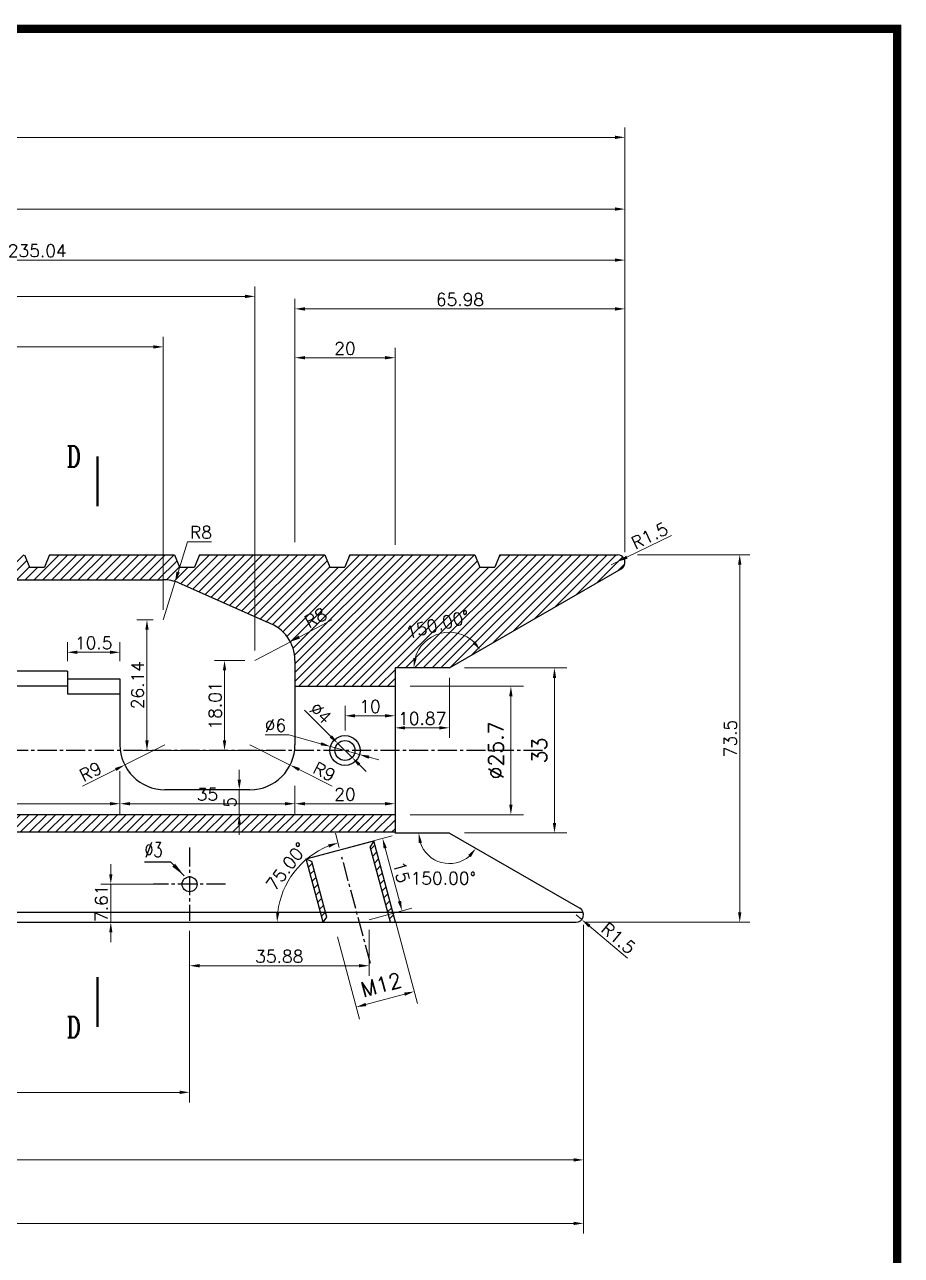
# Model space of a CAD drawing. Header units: millimetres. Extents: x 6728 to 8819, y -1283 to 914.
# Drawn here: x 8644.1 to 8819.4, y 255.5 to 501.6 of the extents above; entities that cross this region are included whole.
import ezdxf

# ---------------------------------------------------------------- set-up
doc = ezdxf.new("R2010")
doc.units = ezdxf.units.MM
doc.header["$LTSCALE"] = 1000
doc.linetypes.add('CENTER2', pattern=[28.575, 19.05, -3.175, 3.175, -3.175])
doc.linetypes.add('DASHDOTX3', pattern=[508, 254, -127, 0, -127])
for name, color, linetype in [('PUB_DIM', 3, 'Continuous'), ('PUB_TEXT', 7, 'Continuous'), ('PUB_TITLE', 7, 'Continuous'), ('中线', 1, 'DASHDOTX3')]:
    doc.layers.add(name, color=color, linetype=linetype)
doc.styles.add('_TCH_DIM', font='SIMPLEX', dxfattribs={"bigfont": 'GBCBIG'})
doc.styles.add('_TCH_LABEL', font='COMPLEX', dxfattribs={"bigfont": 'GBCBIG'})
doc.styles.get("Standard").update_dxf_attribs({"font": 'txt.shx', "bigfont": 'gbcbig.shx'})
doc.dimstyles.new('DIMN1', dxfattribs={"dimscale": 0.01, "dimtxt": 300, "dimasz": 200, "dimexe": 250, "dimexo": 300, "dimgap": 150, "dimtad": 1, "dimtoh": 1, "dimdsep": 46, "dimtxsty": 'Standard', "dimcen": 2.5, "dimclrd": 256, "dimclre": 256, "dimazin": 0, "dimtfac": 1, "dimtix": 1, "dimtmove": 1, "dimatfit": 0, "dimfxl": 0, "dimtolj": 1, "dimlwd": 9, "dimlwe": 9, "dimarcsym": 0})
doc.dimstyles.new('ISO-25', dxfattribs={"dimtxt": 2.5, "dimasz": 2, "dimexe": 2, "dimexo": 2, "dimtad": 1, "dimtoh": 1, "dimdsep": 46, "dimtxsty": 'Standard', "dimcen": 2.5, "dimclrd": 256, "dimclre": 256, "dimazin": 0, "dimtfac": 1, "dimtix": 1, "dimtmove": 1, "dimatfit": 0, "dimfxl": 0, "dimtolj": 1, "dimlwd": 9, "dimlwe": 9, "dimarcsym": 0})

# ---------------------------------------------------------------- blocks, each defined once
blk = doc.blocks.new('*D675')
at = {"lineweight": 9}
for p, q in [((8718.27, 322.27), (8722.68, 305.8)), ((8706.68, 319.17), (8711.09, 302.69)), ((8712.37, 305.63), (8720.1, 307.7))]:
    blk.add_line(p, q, dxfattribs=at)
for points in [[(8720.02, 308.02), (8720.19, 307.38), (8722.03, 308.22)], [(8712.29, 305.95), (8712.46, 305.31), (8710.44, 305.11)]]:
    blk.add_solid(points)
at = {"layer": 'Defpoints', "color": 0}
for p in [(8717.49, 325.17), (8705.9, 322.07), (8722.03, 308.22)]:
    blk.add_point(p, dxfattribs=at)
at = {"color": 0, "insert": (8715.46, 309.56), "char_height": 3, "attachment_point": 5, "rotation": 15}
blk.add_mtext('\\A1;M12', dxfattribs=at)
blk = doc.blocks.new('*D679')
at = {"lineweight": 9}
for p, q in [((8732.06, 372.93), (8752.58, 372.93)), ((8750.08, 341.93), (8750.08, 370.93)), ((8732.06, 339.93), (8752.58, 339.93))]:
    blk.add_line(p, q, dxfattribs=at)
for points in [[(8749.75, 370.93), (8750.42, 370.93), (8750.08, 372.93)], [(8749.75, 341.93), (8750.42, 341.93), (8750.08, 339.93)]]:
    blk.add_solid(points)
at = {"layer": 'Defpoints', "color": 0}
for p in [(8729.06, 372.93), (8750.08, 372.93), (8729.06, 339.93)]:
    blk.add_point(p, dxfattribs=at)
at = {"color": 0, "insert": (8747.08, 356.43), "char_height": 3, "attachment_point": 5, "rotation": 90}
blk.add_mtext('\\A1;33', dxfattribs=at)
blk = doc.blocks.new('*D683')
at = {"lineweight": 9}
for p, q in [((8721.2, 369.28), (8743.87, 369.28)), ((8741.37, 345.58), (8741.37, 367.28)), ((8721.2, 343.58), (8743.87, 343.58))]:
    blk.add_line(p, q, dxfattribs=at)
for points in [[(8741.03, 367.28), (8741.7, 367.28), (8741.37, 369.28)], [(8741.03, 345.58), (8741.7, 345.58), (8741.37, 343.58)]]:
    blk.add_solid(points)
at = {"layer": 'Defpoints', "color": 0}
for p in [(8718.2, 369.28), (8741.37, 369.28), (8718.2, 343.58)]:
    blk.add_point(p, dxfattribs=at)
at = {"color": 0, "insert": (8738.37, 356.43), "char_height": 3, "attachment_point": 5, "rotation": 90}
blk.add_mtext('\\A1;%%c25.7', dxfattribs=at)
blk = doc.blocks.new('*D422')
at = {"lineweight": 9}
for p, q in [((8709.12, 337.07), (8717.65, 339.36)), ((8719.08, 326.28), (8716.24, 336.91)), ((8713.01, 322.58), (8721.53, 324.87))]:
    blk.add_line(p, q, dxfattribs=at)
for points in [[(8716.56, 336.99), (8715.91, 336.82), (8715.72, 338.84)], [(8719.41, 326.37), (8718.76, 326.2), (8719.6, 324.35)]]:
    blk.add_solid(points)
at = {"layer": 'Defpoints', "color": 0}
for p in [(8715.72, 338.84), (8707.19, 336.56), (8711.08, 322.07)]:
    blk.add_point(p, dxfattribs=at)
at = {"color": 0, "insert": (8719.47, 332.08), "char_height": 2.5, "attachment_point": 5, "rotation": 285}
blk.add_mtext('\\A1;15', dxfattribs=at)
blk = doc.blocks.new('*D410')
at = {"lineweight": 9}
blk.add_line((8707.06, 337.03), (8706.3, 339.9), dxfattribs=at)
blk.add_arc((8711.08, 322.07), 16.46, 111.967, 173.033, dxfattribs=at)
for points in [[(8704.81, 337.65), (8705.02, 337.01), (8706.82, 337.96)], [(8695.07, 324.04), (8694.41, 324.08), (8694.62, 322.07)]]:
    blk.add_solid(points)
at = {"layer": 'Defpoints', "color": 0}
for p in [(8707.58, 335.1), (8700.5, 334.67), (8517.16, 322.07), (8754.4, 322.07), (8713.29, 313.8)]:
    blk.add_point(p, dxfattribs=at)
at = {"color": 0, "insert": (8696.53, 333.23), "char_height": 2.5, "attachment_point": 5, "rotation": 52.5}
blk.add_mtext('\\A1;75.00°', dxfattribs=at)
blk = doc.blocks.new('*D274')
at = {"lineweight": 9}
for p, q in [((8713.01, 320.58), (8713.01, 311.38)), ((8677.12, 318.33), (8677.12, 311.38)), ((8679.12, 313.38), (8711.01, 313.38))]:
    blk.add_line(p, q, dxfattribs=at)
for points in [[(8679.12, 313.72), (8679.12, 313.05), (8677.12, 313.38)], [(8711.01, 313.72), (8711.01, 313.05), (8713.01, 313.38)]]:
    blk.add_solid(points)
at = {"layer": 'Defpoints', "color": 0}
for p in [(8713.01, 322.58), (8677.12, 320.33), (8713.01, 313.38)]:
    blk.add_point(p, dxfattribs=at)
at = {"color": 0, "insert": (8695.06, 315.26), "char_height": 2.5, "attachment_point": 5}
blk.add_mtext('\\A1;35.88', dxfattribs=at)
blk = doc.blocks.new('*D396')
at = {"lineweight": 9}
for p, q in [((8692.21, 359.55), (8697, 359.55)), ((8697, 359.55), (8703.38, 357.77)), ((8711.09, 355.62), (8705.31, 357.23)), ((8713.01, 355.08), (8714.94, 354.54))]:
    blk.add_line(p, q, dxfattribs=at)
for points in [[(8703.47, 358.09), (8703.29, 357.45), (8705.31, 357.23)], [(8713.1, 355.4), (8712.92, 354.76), (8711.09, 355.62)]]:
    blk.add_solid(points)
at = {"layer": 'Defpoints', "color": 0}
for p in [(8705.31, 357.23), (8711.09, 355.62)]:
    blk.add_point(p, dxfattribs=at)
at = {"color": 0, "insert": (8694.29, 361.43), "char_height": 2.5, "attachment_point": 5}
blk.add_mtext('\\A1;∅6', dxfattribs=at)
blk = doc.blocks.new('*D395')
at = {"lineweight": 9}
for p, q in [((8700.09, 364.46), (8705.36, 359.24)), ((8709.62, 355.02), (8706.78, 357.83)), ((8711.04, 353.61), (8712.46, 352.2))]:
    blk.add_line(p, q, dxfattribs=at)
for points in [[(8705.59, 359.48), (8705.12, 359), (8706.78, 357.83)], [(8711.27, 353.85), (8710.8, 353.37), (8709.62, 355.02)]]:
    blk.add_solid(points)
at = {"layer": 'Defpoints', "color": 0}
for p in [(8706.78, 357.83), (8709.62, 355.02)]:
    blk.add_point(p, dxfattribs=at)
at = {"color": 0, "insert": (8703.33, 363.89), "char_height": 2.5, "attachment_point": 5, "rotation": 315.2751}
blk.add_mtext('\\A1;∅4', dxfattribs=at)
blk = doc.blocks.new('*D394')
at = {"lineweight": 9}
for p, q in [((8708.2, 360.43), (8708.2, 365.37)), ((8718.2, 358.43), (8718.2, 365.37)), ((8710.2, 363.37), (8716.2, 363.37))]:
    blk.add_line(p, q, dxfattribs=at)
for points in [[(8710.2, 363.7), (8710.2, 363.04), (8708.2, 363.37)], [(8716.2, 363.7), (8716.2, 363.04), (8718.2, 363.37)]]:
    blk.add_solid(points)
at = {"layer": 'Defpoints', "color": 0}
for p in [(8718.2, 363.37), (8708.2, 358.43), (8718.2, 356.43)]:
    blk.add_point(p, dxfattribs=at)
at = {"color": 0, "insert": (8713.2, 365.24), "char_height": 2.5, "attachment_point": 5}
blk.add_mtext('\\A1;10', dxfattribs=at)
blk = doc.blocks.new('*D371')
at = {"lineweight": 9}
for p, q in [((8652.7, 374.28), (8652.7, 378.07)), ((8663.2, 374.28), (8663.2, 378.07)), ((8654.7, 376.07), (8661.2, 376.07))]:
    blk.add_line(p, q, dxfattribs=at)
for points in [[(8654.7, 376.4), (8654.7, 375.73), (8652.7, 376.07)], [(8661.2, 376.4), (8661.2, 375.73), (8663.2, 376.07)]]:
    blk.add_solid(points)
at = {"layer": 'Defpoints', "color": 0}
for p in [(8663.2, 376.07), (8652.7, 372.28), (8663.2, 372.28)]:
    blk.add_point(p, dxfattribs=at)
at = {"color": 0, "insert": (8657.95, 377.94), "char_height": 2.5, "attachment_point": 5}
blk.add_mtext('\\A1;10.5', dxfattribs=at)
blk = doc.blocks.new('*D189')
at = {"lineweight": 9}
for p, q in [((8698.2, 345.93), (8698.2, 343.78)), ((8700.2, 345.78), (8716.2, 345.78)), ((8718.2, 345.93), (8718.2, 343.78))]:
    blk.add_line(p, q, dxfattribs=at)
for points in [[(8700.2, 346.12), (8700.2, 345.45), (8698.2, 345.78)], [(8716.2, 346.12), (8716.2, 345.45), (8718.2, 345.78)]]:
    blk.add_solid(points)
at = {"layer": 'Defpoints', "color": 0}
for p in [(8698.2, 347.93), (8718.2, 347.93), (8718.2, 345.78)]:
    blk.add_point(p, dxfattribs=at)
at = {"color": 0, "insert": (8708.2, 347.66), "char_height": 2.5, "attachment_point": 5}
blk.add_mtext('\\A1;20', dxfattribs=at)
blk = doc.blocks.new('*D188')
at = {"lineweight": 9}
for p, q in [((8718.2, 370.93), (8718.2, 358.96)), ((8729.06, 370.93), (8729.06, 358.96)), ((8727.06, 360.96), (8720.2, 360.96))]:
    blk.add_line(p, q, dxfattribs=at)
for points in [[(8720.2, 361.29), (8720.2, 360.62), (8718.2, 360.96)], [(8727.06, 361.29), (8727.06, 360.62), (8729.06, 360.96)]]:
    blk.add_solid(points)
at = {"layer": 'Defpoints', "color": 0}
for p in [(8718.2, 372.93), (8729.06, 372.93), (8718.2, 360.96)]:
    blk.add_point(p, dxfattribs=at)
at = {"color": 0, "insert": (8723.63, 362.83), "char_height": 2.5, "attachment_point": 5}
blk.add_mtext('\\A1;10.87', dxfattribs=at)
blk = doc.blocks.new('*D330')
at = {"lineweight": 9}
blk.add_arc((8729.06, 339.93), 6.12, 198.7954, 311.2046, dxfattribs=at)
for points in [[(8722.94, 337.9), (8723.59, 338.01), (8722.94, 339.93)], [(8732.84, 335.53), (8733.36, 335.11), (8734.37, 336.86)]]:
    blk.add_solid(points)
at = {"layer": 'Defpoints', "color": 0}
for p in [(8718.2, 339.93), (8729.06, 339.93), (8729.06, 339.93), (8725.13, 335.23), (8755.15, 324.87)]:
    blk.add_point(p, dxfattribs=at)
at = {"color": 0, "insert": (8727.85, 330.87), "char_height": 2.5, "attachment_point": 5}
blk.add_mtext('\\A1;150.00°', dxfattribs=at)
blk = doc.blocks.new('*D182')
at = {"lineweight": 9}
for p, q in [((8529.14, 397.57), (8529.14, 439.14)), ((8671.87, 384.57), (8671.87, 439.14)), ((8669.87, 437.14), (8531.14, 437.14))]:
    blk.add_line(p, q, dxfattribs=at)
for points in [[(8531.14, 437.47), (8531.14, 436.81), (8529.14, 437.14)], [(8669.87, 437.47), (8669.87, 436.81), (8671.87, 437.14)]]:
    blk.add_solid(points)
at = {"layer": 'Defpoints', "color": 0}
for p in [(8529.14, 437.14), (8529.14, 395.57), (8671.87, 382.57)]:
    blk.add_point(p, dxfattribs=at)
at = {"color": 0, "insert": (8600.5, 439.01), "char_height": 2.5, "attachment_point": 5}
blk.add_mtext('\\A1;142.73', dxfattribs=at)
blk = doc.blocks.new('*D181')
at = {"lineweight": 9}
for p, q in [((8529.14, 397.57), (8529.14, 449.24)), ((8690.2, 376.44), (8690.2, 449.24)), ((8688.2, 447.24), (8531.14, 447.24))]:
    blk.add_line(p, q, dxfattribs=at)
for points in [[(8531.14, 447.57), (8531.14, 446.9), (8529.14, 447.24)], [(8688.2, 447.57), (8688.2, 446.9), (8690.2, 447.24)]]:
    blk.add_solid(points)
at = {"layer": 'Defpoints', "color": 0}
for p in [(8529.14, 447.24), (8529.14, 395.57), (8690.2, 374.44)]:
    blk.add_point(p, dxfattribs=at)
at = {"color": 0, "insert": (8609.67, 449.11), "char_height": 2.5, "attachment_point": 5}
blk.add_mtext('\\A1;161.06', dxfattribs=at)
blk = doc.blocks.new('*D323')
at = {"lineweight": 9}
for p, q in [((8687.06, 350.58), (8687.06, 352.58)), ((8687.06, 348.58), (8687.06, 343.58)), ((8688.92, 348.58), (8689.06, 348.58)), ((8688.92, 343.58), (8689.06, 343.58)), ((8687.06, 341.58), (8687.06, 339.58))]:
    blk.add_line(p, q, dxfattribs=at)
for points in [[(8686.73, 350.58), (8687.4, 350.58), (8687.06, 348.58)], [(8686.73, 341.58), (8687.4, 341.58), (8687.06, 343.58)]]:
    blk.add_solid(points)
at = {"layer": 'Defpoints', "color": 0}
for p in [(8686.92, 348.58), (8686.92, 343.58), (8687.06, 343.58)]:
    blk.add_point(p, dxfattribs=at)
at = {"color": 0, "insert": (8685.19, 346.08), "char_height": 2.5, "attachment_point": 5, "rotation": 90}
blk.add_mtext('\\A1;5', dxfattribs=at)
blk = doc.blocks.new('*D322')
at = {"lineweight": 9}
for p, q in [((8672.2, 357.58), (8664.16, 353.53)), ((8655.74, 349.3), (8662.37, 352.64))]:
    blk.add_line(p, q, dxfattribs=at)
blk.add_solid([(8662.22, 352.93), (8662.52, 352.34), (8664.16, 353.53)])
at = {"layer": 'Defpoints', "color": 0}
for p in [(8672.2, 357.58), (8664.16, 353.53)]:
    blk.add_point(p, dxfattribs=at)
at = {"color": 0, "insert": (8657.32, 352.2), "char_height": 2.5, "attachment_point": 5, "rotation": 26.6944}
blk.add_mtext('\\A1;R9', dxfattribs=at)
blk = doc.blocks.new('*D178')
at = {"lineweight": 9}
for p, q in [((8661.37, 331.68), (8661.37, 333.68)), ((8672.62, 329.68), (8659.37, 329.68)), ((8661.37, 329.68), (8661.37, 322.07)), ((8675.12, 322.07), (8659.37, 322.07)), ((8661.37, 320.07), (8661.37, 318.07))]:
    blk.add_line(p, q, dxfattribs=at)
for points in [[(8661.04, 331.68), (8661.7, 331.68), (8661.37, 329.68)], [(8661.04, 320.07), (8661.7, 320.07), (8661.37, 322.07)]]:
    blk.add_solid(points)
at = {"layer": 'Defpoints', "color": 0}
for p in [(8674.62, 329.68), (8661.37, 322.07), (8677.12, 322.07)]:
    blk.add_point(p, dxfattribs=at)
at = {"color": 0, "insert": (8659.49, 325.87), "char_height": 2.5, "attachment_point": 5, "rotation": 90}
blk.add_mtext('\\A1;7.61', dxfattribs=at)
blk = doc.blocks.new('*D320')
at = {"lineweight": 9}
for p, q in [((8677.12, 320.33), (8677.12, 286.06)), ((8517.16, 316.69), (8517.16, 286.06)), ((8519.16, 288.06), (8675.12, 288.06))]:
    blk.add_line(p, q, dxfattribs=at)
for points in [[(8519.16, 288.4), (8519.16, 287.73), (8517.16, 288.06)], [(8675.12, 288.4), (8675.12, 287.73), (8677.12, 288.06)]]:
    blk.add_solid(points)
at = {"layer": 'Defpoints', "color": 0}
for p in [(8677.12, 322.33), (8517.16, 318.69), (8677.12, 288.06)]:
    blk.add_point(p, dxfattribs=at)
at = {"color": 0, "insert": (8597.14, 289.94), "char_height": 2.5, "attachment_point": 5}
blk.add_mtext('\\A1;159.96', dxfattribs=at)
blk = doc.blocks.new('*D171')
at = {"lineweight": 9}
for p, q in [((8517.16, 316.69), (8517.16, 272.55)), ((8755.9, 316.69), (8755.9, 272.55)), ((8753.9, 274.55), (8519.16, 274.55))]:
    blk.add_line(p, q, dxfattribs=at)
for points in [[(8519.16, 274.89), (8519.16, 274.22), (8517.16, 274.55)], [(8753.9, 274.89), (8753.9, 274.22), (8755.9, 274.55)]]:
    blk.add_solid(points)
at = {"layer": 'Defpoints', "color": 0}
for p in [(8517.16, 318.69), (8755.9, 318.69), (8517.16, 274.55)]:
    blk.add_point(p, dxfattribs=at)
at = {"color": 0, "insert": (8636.53, 276.43), "char_height": 2.5, "attachment_point": 5}
blk.add_mtext('\\A1;238.74', dxfattribs=at)
blk = doc.blocks.new('*D318')
at = {"lineweight": 9}
for p, q in [((8234.85, 334.63), (8234.85, 259.85)), ((8755.9, 321.57), (8755.9, 259.85)), ((8236.85, 261.85), (8753.9, 261.85))]:
    blk.add_line(p, q, dxfattribs=at)
for points in [[(8236.85, 262.18), (8236.85, 261.52), (8234.85, 261.85)], [(8753.9, 262.18), (8753.9, 261.52), (8755.9, 261.85)]]:
    blk.add_solid(points)
at = {"layer": 'Defpoints', "color": 0}
for p in [(8234.85, 336.63), (8755.9, 323.57), (8755.9, 261.85)]:
    blk.add_point(p, dxfattribs=at)
at = {"color": 0, "insert": (8495.37, 263.72), "char_height": 2.5, "attachment_point": 5}
blk.add_mtext('\\A1;521.05', dxfattribs=at)
blk = doc.blocks.new('*D317')
at = {"lineweight": 9}
blk.add_arc((8729.06, 372.93), 7.14, 46.1064, 163.8936, dxfattribs=at)
for points in [[(8734.27, 378.28), (8733.75, 377.86), (8735.25, 376.5)], [(8722.54, 374.86), (8721.88, 374.95), (8721.93, 372.93)]]:
    blk.add_solid(points)
at = {"layer": 'Defpoints', "color": 0}
for p in [(8763.43, 392.77), (8730.3, 379.96), (8718.2, 372.93), (8729.06, 372.93), (8729.06, 372.93)]:
    blk.add_point(p, dxfattribs=at)
at = {"color": 0, "insert": (8726.73, 381.63), "char_height": 2.5, "attachment_point": 5, "rotation": 15}
blk.add_mtext('\\A1;150.00°', dxfattribs=at)
blk = doc.blocks.new('*D170')
at = {"lineweight": 9}
for p, q in [((8773.48, 399.42), (8764.56, 395.09)), ((8761.42, 393.56), (8762.76, 394.21))]:
    blk.add_line(p, q, dxfattribs=at)
blk.add_solid([(8764.42, 395.39), (8764.71, 394.79), (8762.76, 394.21)])
at = {"layer": 'Defpoints', "color": 0}
for p in [(8762.76, 394.21), (8761.42, 393.56)]:
    blk.add_point(p, dxfattribs=at)
at = {"color": 0, "insert": (8769.1, 399.38), "char_height": 2.5, "attachment_point": 5, "rotation": 25.9266}
blk.add_mtext('\\A1;R1.5', dxfattribs=at)
blk = doc.blocks.new('*D316')
at = {"lineweight": 9}
for p, q in [((8766.67, 395.57), (8789.12, 395.57)), ((8787.12, 324.07), (8787.12, 393.57)), ((8756.4, 322.07), (8789.12, 322.07))]:
    blk.add_line(p, q, dxfattribs=at)
for points in [[(8786.79, 393.57), (8787.46, 393.57), (8787.12, 395.57)], [(8786.79, 324.07), (8787.46, 324.07), (8787.12, 322.07)]]:
    blk.add_solid(points)
at = {"layer": 'Defpoints', "color": 0}
for p in [(8764.67, 395.57), (8787.12, 395.57), (8754.4, 322.07)]:
    blk.add_point(p, dxfattribs=at)
at = {"color": 0, "insert": (8785.25, 358.82), "char_height": 2.5, "attachment_point": 5, "rotation": 90}
blk.add_mtext('\\A1;73.5', dxfattribs=at)
blk = doc.blocks.new('*D315')
at = {"lineweight": 9}
for p, q in [((8754.4, 323.57), (8755.55, 322.6)), ((8764.66, 314.92), (8757.07, 321.31))]:
    blk.add_line(p, q, dxfattribs=at)
blk.add_solid([(8757.29, 321.57), (8756.86, 321.06), (8755.55, 322.6)])
at = {"layer": 'Defpoints', "color": 0}
for p in [(8754.4, 323.57), (8755.55, 322.6)]:
    blk.add_point(p, dxfattribs=at)
at = {"color": 0, "insert": (8762.84, 318.9), "char_height": 2.5, "attachment_point": 5, "rotation": 319.8611}
blk.add_mtext('\\A1;R1.5', dxfattribs=at)
blk = doc.blocks.new('*D168')
at = {"lineweight": 9}
for p, q in [((8589.2, 364.99), (8589.2, 343.78)), ((8663.2, 350.82), (8663.2, 343.78)), ((8661.2, 345.78), (8591.2, 345.78))]:
    blk.add_line(p, q, dxfattribs=at)
for points in [[(8591.2, 346.12), (8591.2, 345.45), (8589.2, 345.78)], [(8661.2, 346.12), (8661.2, 345.45), (8663.2, 345.78)]]:
    blk.add_solid(points)
at = {"layer": 'Defpoints', "color": 0}
for p in [(8589.2, 366.99), (8663.2, 352.82), (8589.2, 345.78)]:
    blk.add_point(p, dxfattribs=at)
at = {"color": 0, "insert": (8626.2, 347.66), "char_height": 2.5, "attachment_point": 5}
blk.add_mtext('\\A1;74', dxfattribs=at)
blk = doc.blocks.new('*D314')
at = {"lineweight": 9}
for p, q in [((8689.2, 357.58), (8697.23, 353.52)), ((8705.64, 349.28), (8699.02, 352.62))]:
    blk.add_line(p, q, dxfattribs=at)
blk.add_solid([(8699.17, 352.92), (8698.87, 352.32), (8697.23, 353.52)])
at = {"layer": 'Defpoints', "color": 0}
for p in [(8689.2, 357.58), (8697.23, 353.52)]:
    blk.add_point(p, dxfattribs=at)
at = {"color": 0, "insert": (8704.07, 352.17), "char_height": 2.5, "attachment_point": 5, "rotation": 333.2254}
blk.add_mtext('\\A1;R9', dxfattribs=at)
blk = doc.blocks.new('*D167')
at = {"lineweight": 9}
for p, q in [((8663.2, 352.27), (8663.2, 343.78)), ((8698.2, 349.35), (8698.2, 343.78)), ((8665.2, 345.78), (8696.2, 345.78))]:
    blk.add_line(p, q, dxfattribs=at)
for points in [[(8665.2, 346.12), (8665.2, 345.45), (8663.2, 345.78)], [(8696.2, 346.12), (8696.2, 345.45), (8698.2, 345.78)]]:
    blk.add_solid(points)
at = {"layer": 'Defpoints', "color": 0}
for p in [(8663.2, 354.27), (8698.2, 351.35), (8698.2, 345.78)]:
    blk.add_point(p, dxfattribs=at)
at = {"color": 0, "insert": (8680.7, 347.66), "char_height": 2.5, "attachment_point": 5}
blk.add_mtext('\\A1;35', dxfattribs=at)
blk = doc.blocks.new('*D164')
at = {"lineweight": 9}
for p, q in [((8698.2, 398.07), (8698.2, 436.97)), ((8718.2, 397.57), (8718.2, 436.97)), ((8700.2, 434.97), (8716.2, 434.97))]:
    blk.add_line(p, q, dxfattribs=at)
for points in [[(8700.2, 435.31), (8700.2, 434.64), (8698.2, 434.97)], [(8716.2, 435.31), (8716.2, 434.64), (8718.2, 434.97)]]:
    blk.add_solid(points)
at = {"layer": 'Defpoints', "color": 0}
for p in [(8718.2, 434.97), (8698.2, 396.07), (8718.2, 395.57)]:
    blk.add_point(p, dxfattribs=at)
at = {"color": 0, "insert": (8708.2, 436.85), "char_height": 2.5, "attachment_point": 5}
blk.add_mtext('\\A1;20', dxfattribs=at)
blk = doc.blocks.new('*D163')
at = {"lineweight": 9}
for p, q in [((8698.2, 398.07), (8698.2, 446.74)), ((8764.18, 398.07), (8764.18, 446.74)), ((8762.18, 444.74), (8700.2, 444.74))]:
    blk.add_line(p, q, dxfattribs=at)
for points in [[(8700.2, 445.07), (8700.2, 444.4), (8698.2, 444.74)], [(8762.18, 445.07), (8762.18, 444.4), (8764.18, 444.74)]]:
    blk.add_solid(points)
at = {"layer": 'Defpoints', "color": 0}
for p in [(8698.2, 444.74), (8698.2, 396.07), (8764.18, 396.07)]:
    blk.add_point(p, dxfattribs=at)
at = {"color": 0, "insert": (8731.19, 446.61), "char_height": 2.5, "attachment_point": 5}
blk.add_mtext('\\A1;65.98', dxfattribs=at)
blk = doc.blocks.new('*D162')
at = {"lineweight": 9}
for p, q in [((8688.2, 374.44), (8682.11, 374.44)), ((8684.11, 372.44), (8684.11, 358.43)), ((8694.88, 356.43), (8682.11, 356.43))]:
    blk.add_line(p, q, dxfattribs=at)
for points in [[(8683.78, 372.44), (8684.44, 372.44), (8684.11, 374.44)], [(8683.78, 358.43), (8684.44, 358.43), (8684.11, 356.43)]]:
    blk.add_solid(points)
at = {"layer": 'Defpoints', "color": 0}
for p in [(8690.2, 374.44), (8684.11, 356.43), (8696.88, 356.43)]:
    blk.add_point(p, dxfattribs=at)
at = {"color": 0, "insert": (8682.24, 365.43), "char_height": 2.5, "attachment_point": 5, "rotation": 90}
blk.add_mtext('\\A1;18.01', dxfattribs=at)
blk = doc.blocks.new('*D161')
at = {"lineweight": 9}
for p, q in [((8669.87, 382.57), (8666.6, 382.57)), ((8668.6, 380.57), (8668.6, 358.43)), ((8694.88, 356.43), (8666.6, 356.43))]:
    blk.add_line(p, q, dxfattribs=at)
for points in [[(8668.27, 380.57), (8668.94, 380.57), (8668.6, 382.57)], [(8668.27, 358.43), (8668.94, 358.43), (8668.6, 356.43)]]:
    blk.add_solid(points)
at = {"layer": 'Defpoints', "color": 0}
for p in [(8671.87, 382.57), (8668.6, 356.43), (8696.88, 356.43)]:
    blk.add_point(p, dxfattribs=at)
at = {"color": 0, "insert": (8666.73, 369.5), "char_height": 2.5, "attachment_point": 5, "rotation": 90}
blk.add_mtext('\\A1;26.14', dxfattribs=at)
blk = doc.blocks.new('*D310')
at = {"lineweight": 9}
for p, q in [((8705.59, 382.58), (8699.04, 379.11)), ((8690.2, 374.44), (8697.27, 378.18))]:
    blk.add_line(p, q, dxfattribs=at)
blk.add_solid([(8698.88, 379.41), (8699.19, 378.82), (8697.27, 378.18)])
at = {"layer": 'Defpoints', "color": 0}
for p in [(8697.27, 378.18), (8690.2, 374.44)]:
    blk.add_point(p, dxfattribs=at)
at = {"color": 0, "insert": (8702.32, 382.97), "char_height": 2.5, "attachment_point": 5, "rotation": 27.8671}
blk.add_mtext('\\A1;R8', dxfattribs=at)
blk = doc.blocks.new('*D309')
at = {"lineweight": 9}
for p, q in [((8676.69, 398.18), (8674.82, 392.12)), ((8681.48, 398.18), (8676.69, 398.18)), ((8671.87, 382.57), (8674.23, 390.21))]:
    blk.add_line(p, q, dxfattribs=at)
blk.add_solid([(8674.5, 392.22), (8675.14, 392.02), (8674.23, 390.21)])
at = {"layer": 'Defpoints', "color": 0}
for p in [(8674.23, 390.21), (8671.87, 382.57)]:
    blk.add_point(p, dxfattribs=at)
at = {"color": 0, "insert": (8679.4, 400.05), "char_height": 2.5, "attachment_point": 5}
blk.add_mtext('\\A1;R8', dxfattribs=at)
blk = doc.blocks.new('*D157')
at = {"lineweight": 9}
for p, q in [((8529.14, 397.57), (8529.14, 456.5)), ((8764.18, 396.07), (8764.18, 456.5)), ((8762.18, 454.5), (8531.14, 454.5))]:
    blk.add_line(p, q, dxfattribs=at)
for points in [[(8531.14, 454.83), (8531.14, 454.17), (8529.14, 454.5)], [(8762.18, 454.83), (8762.18, 454.17), (8764.18, 454.5)]]:
    blk.add_solid(points)
at = {"layer": 'Defpoints', "color": 0}
for p in [(8529.14, 454.5), (8529.14, 395.57), (8764.18, 394.07)]:
    blk.add_point(p, dxfattribs=at)
at = {"color": 0, "insert": (8646.66, 456.37), "char_height": 2.5, "attachment_point": 5}
blk.add_mtext('\\A1;235.04', dxfattribs=at)
blk = doc.blocks.new('*D302')
at = {"lineweight": 9}
for p, q in [((8498.34, 377.57), (8498.34, 466.7)), ((8764.18, 396.07), (8764.18, 466.7)), ((8762.18, 464.7), (8500.34, 464.7))]:
    blk.add_line(p, q, dxfattribs=at)
for points in [[(8500.34, 465.04), (8500.34, 464.37), (8498.34, 464.7)], [(8762.18, 465.04), (8762.18, 464.37), (8764.18, 464.7)]]:
    blk.add_solid(points)
at = {"layer": 'Defpoints', "color": 0}
for p in [(8498.34, 464.7), (8764.18, 394.07), (8498.34, 375.57)]:
    blk.add_point(p, dxfattribs=at)
at = {"color": 0, "insert": (8631.26, 466.58), "char_height": 2.5, "attachment_point": 5}
blk.add_mtext('\\A1;265.84', dxfattribs=at)
blk = doc.blocks.new('*D156')
at = {"lineweight": 9}
for p, q in [((8234.85, 378.99), (8234.85, 481.05)), ((8764.18, 396.07), (8764.18, 481.05)), ((8236.85, 479.05), (8762.18, 479.05))]:
    blk.add_line(p, q, dxfattribs=at)
for points in [[(8236.85, 479.38), (8236.85, 478.71), (8234.85, 479.05)], [(8762.18, 479.38), (8762.18, 478.71), (8764.18, 479.05)]]:
    blk.add_solid(points)
at = {"layer": 'Defpoints', "color": 0}
for p in [(8764.18, 479.05), (8764.18, 394.07), (8234.85, 376.99)]:
    blk.add_point(p, dxfattribs=at)
at = {"color": 0, "insert": (8499.52, 480.92), "char_height": 2.5, "attachment_point": 5}
blk.add_mtext('\\A1;529.33', dxfattribs=at)

msp = doc.modelspace()

# ---------------------------------------------------------------- hatches: boundary and pattern name
h = msp.add_hatch()
h.set_pattern_fill('ANSI31', color=140, scale=10, style=0)
h.set_pattern_definition([(45, (0, 0), (-0.88388348, 0.88388348), [])])
h.paths.add_polyline_path([(8464.491, 375.567), (8463.491, 373.067), (8460.491, 373.067), (8459.491, 375.567), (8453.707, 375.567), (8453.707, 369.277), (8589.197, 369.277), (8589.197, 372.277), (8583.427, 372.277, -0.7467517), (8580.159, 383.309), (8589.846, 389.599, -0.1449824), (8593.114, 390.567), (8671.868, 390.567, -0.1002665), (8674.982, 389.936), (8692.808, 381.999, -0.3198997), (8698.197, 374.437), (8698.197, 369.277), (8718.197, 369.277), (8718.197, 372.926), (8729.063, 372.926), (8763.43, 392.768, 0.767327), (8762.68, 395.567), (8739.138, 395.567), (8738.138, 393.067), (8735.138, 393.067), (8734.138, 395.567), (8709.138, 395.567), (8708.138, 393.067), (8705.138, 393.067), (8704.138, 395.567), (8679.138, 395.567), (8678.138, 393.067), (8675.138, 393.067), (8674.138, 395.567), (8649.138, 395.567), (8648.138, 393.067), (8645.138, 393.067), (8644.138, 395.567), (8619.138, 395.567), (8618.138, 393.067), (8615.138, 393.067), (8614.138, 395.567), (8589.138, 395.567), (8588.138, 393.067), (8585.138, 393.067), (8584.138, 395.567), (8559.138, 395.567), (8558.138, 393.067), (8555.138, 393.067), (8554.138, 395.567), (8529.138, 395.567), (8498.337, 375.567), (8494.491, 375.567), (8493.491, 373.067), (8490.491, 373.067), (8489.491, 375.567)])
h.paths.add_polyline_path([(8520.681, 382.922), (8532.455, 390.567), (8562.66, 390.567, -0.7467517), (8564.839, 383.212), (8553.065, 375.567), (8522.859, 375.567, -0.7467517)], flags=16)
h.paths.add_polyline_path([(8453.707, 369.277), (8453.707, 375.567), (8434.491, 375.567), (8433.491, 373.067), (8430.491, 373.067), (8429.491, 375.567), (8404.491, 375.567), (8403.491, 373.067), (8400.491, 373.067), (8399.491, 375.567), (8374.491, 375.567), (8373.491, 373.067), (8370.491, 373.067), (8369.491, 375.567), (8344.491, 375.567), (8343.491, 373.067), (8340.491, 373.067), (8339.491, 375.567), (8314.491, 375.567), (8313.491, 373.067), (8310.491, 373.067), (8309.491, 375.567), (8284.491, 375.567), (8283.491, 373.067), (8280.491, 373.067), (8279.491, 375.567), (8263.707, 375.567), (8263.707, 369.277)])
h.paths.add_polyline_path([(8237.491, 375.567), (8234.85, 372.926), (8234.85, 370.427), (8249.85, 370.427), (8249.85, 369.277), (8263.707, 369.277), (8263.707, 375.567), (8254.491, 375.567), (8253.491, 373.067), (8250.491, 373.067), (8249.491, 375.567)])
h.paths.add_polyline_path([(8234.85, 370.427), (8235.85, 369.427), (8248.85, 369.427), (8249.85, 370.427)], flags=17)
h.paths.add_polyline_path([(8249.85, 342.427), (8248.85, 343.427), (8235.85, 343.427), (8234.85, 342.427)], flags=17)
h.paths.add_polyline_path([(8249.85, 343.577), (8249.85, 342.427), (8234.85, 342.427), (8234.85, 340.067), (8261.702, 340.067), (8261.702, 343.577)])
h.paths.add_polyline_path([(8431.707, 340.067), (8431.707, 343.577), (8265.702, 343.577), (8265.702, 340.067), (8267.452, 340.067)])
h.paths.add_polyline_path([(8451.702, 340.067), (8451.702, 343.577), (8435.707, 343.577), (8435.707, 340.067)])
h.paths.add_polyline_path([(8432.207, 343.077), (8431.707, 343.577), (8431.707, 340.067), (8432.207, 340.567)])
h.paths.add_polyline_path([(8435.707, 343.577), (8435.207, 343.077), (8435.207, 340.567), (8435.707, 340.067)])
h.paths.add_polyline_path([(8582.162, 340.067), (8582.162, 343.577), (8455.702, 343.577), (8455.702, 340.067), (8457.452, 340.067)])
h.paths.add_polyline_path([(8718.197, 340.067), (8718.197, 343.577), (8597.162, 343.577), (8597.162, 340.067)])
h.paths.add_polyline_path([(8567.944, 393.648), (8572.72, 396.203), (8574.49, 392.897), (8569.714, 390.341)], flags=9)
h.paths.add_polyline_path([(8509.398, 375.983), (8514.064, 378.734), (8515.968, 375.504), (8511.302, 372.752)], flags=24)
h.paths.add_polyline_path([(8524.077, 390.443), (8525.666, 387.997), (8522.521, 385.954), (8520.932, 388.401)], flags=24)
h.paths.add_polyline_path([(8567.758, 375.781), (8572.755, 377.873), (8574.203, 374.414), (8569.207, 372.322)], flags=24)
h.paths.add_polyline_path([(8591.673, 400.368), (8593.426, 395.242), (8589.878, 394.029), (8588.125, 399.154)], flags=9)
h.paths.add_polyline_path([(8699.053, 383.361), (8703.842, 385.893), (8705.594, 382.578), (8700.806, 380.046)], flags=24)
h.paths.add_polyline_path([(8524.197, 362.788), (8524.197, 373.205), (8527.947, 373.205), (8527.947, 362.788)], flags=9)
h.paths.add_polyline_path([(8553.41, 366.497), (8553.41, 376.497), (8557.16, 376.497), (8557.16, 366.497)], flags=9)
h.paths.add_polyline_path([(8583.715, 362.143), (8583.715, 372.56), (8587.465, 372.56), (8587.465, 362.143)], flags=9)
h.paths.add_polyline_path([(8541.308, 380.775), (8541.308, 385.359), (8545.058, 385.359), (8545.058, 380.775)], flags=8)
h.paths.add_polyline_path([(8719.403, 381.61), (8733.087, 385.277), (8734.058, 381.654), (8720.374, 377.988)], flags=24)
h = msp.add_hatch()
h.set_pattern_fill('ANSI31', color=140, scale=10, style=0)
h.set_pattern_definition([(45, (586.6358, -34.827), (-0.88388348, 0.88388348), [])])
h.paths.add_polyline_path([(8701.599, 334.25), (8700.431, 334.744), (8703.292, 324.067), (8704.327, 324.067)])
h.paths.add_polyline_path([(8704.327, 324.067), (8703.292, 324.067), (8703.828, 322.067), (8704.596, 323.064)])
h.paths.add_polyline_path([(8717.786, 324.067), (8716.751, 324.067), (8717.287, 322.067), (8718.322, 322.067)])
h.paths.add_polyline_path([(8713.954, 338.367), (8713.246, 337.148), (8716.751, 324.067), (8717.786, 324.067)])

# ---------------------------------------------------------------- linework, layer by layer
at = {"color": 140}
for p, q in [((8644.138, 395.567), (8645.138, 393.067)), ((8649.138, 395.567), (8648.138, 393.067)), ((8649.138, 395.567), (8674.138, 395.567)), ((8674.138, 395.567), (8675.138, 393.067)), ((8679.138, 395.567), (8678.138, 393.067)), ((8679.138, 395.567), (8704.138, 395.567)), ((8704.138, 395.567), (8705.138, 393.067)), ((8709.138, 395.567), (8708.138, 393.067)), ((8709.138, 395.567), (8734.138, 395.567)), ((8734.138, 395.567), (8735.138, 393.067)), ((8739.138, 395.567), (8738.138, 393.067)), ((8739.138, 395.567), (8762.68, 395.567)), ((8645.138, 393.067), (8648.138, 393.067)), ((8675.138, 393.067), (8678.138, 393.067)), ((8705.138, 393.067), (8708.138, 393.067)), ((8729.063, 372.926), (8763.43, 392.768)), ((8735.138, 393.067), (8738.138, 393.067)), ((8593.114, 390.567), (8671.868, 390.567)), ((8674.982, 389.936), (8692.808, 381.999)), ((8698.197, 374.437), (8698.197, 357.577)), ((8652.697, 372.277), (8583.427, 372.277)), ((8652.697, 372.277), (8652.697, 367.777)), ((8718.197, 372.926), (8718.197, 339.926)), ((8729.063, 372.926), (8718.197, 372.926)), ((8652.697, 369.277), (8249.85, 369.277)), ((8652.697, 370.777), (8663.197, 370.777)), ((8663.197, 370.777), (8663.197, 357.577)), ((8698.197, 369.277), (8718.197, 369.277)), ((8652.697, 367.777), (8663.197, 367.777)), ((8689.197, 348.577), (8672.197, 348.577)), ((8718.197, 343.577), (8597.162, 343.577)), ((8718.197, 340.067), (8597.162, 340.067)), ((8729.063, 339.926), (8718.197, 339.926)), ((8729.063, 339.926), (8755.149, 324.866)), ((8700.431, 334.744), (8713.954, 338.367)), ((8713.954, 338.367), (8713.246, 337.148)), ((8718.322, 322.067), (8713.954, 338.367)), ((8700.431, 334.744), (8701.599, 334.25)), ((8703.828, 322.067), (8700.431, 334.744)), ((8717.287, 322.067), (8713.246, 337.148)), ((8704.596, 323.064), (8701.599, 334.25)), ((8517.163, 324.067), (8755.813, 324.067)), ((8703.828, 322.067), (8704.596, 323.064)), ((8517.163, 322.067), (8754.399, 322.067))]:
    msp.add_line(p, q, dxfattribs=at)
for centre, radius in [((8708.197, 356.426), 3), ((8708.197, 356.426), 2), ((8677.122, 329.679), 1.5)]:
    msp.add_circle(centre, radius, dxfattribs=at)
for centre, radius, start, end in [((8762.68, 394.067), 1.5, 300, 90), ((8671.868, 382.567), 8, 67.09716, 90), ((8690.197, 374.437), 8, 0, 70.95784), ((8672.197, 357.577), 9, 180, 270), ((8689.197, 357.577), 9, 270, 0), ((8754.399, 323.567), 1.5, 270, 60)]:
    msp.add_arc(centre, radius, start, end, dxfattribs=at)
at = {"layer": 'PUB_DIM'}
for p, q in [((8673.354, 334.088), (8668.099, 334.088)), ((8676.066, 331.377), (8673.354, 334.088))]:
    msp.add_line(p, q, dxfattribs=at)
at = {"layer": 'PUB_DIM', "const_width": 0.5}
for points in [[(8658.722, 415.23), (8658.722, 405.23)], [(8658.722, 311.122), (8658.722, 301.122)]]:
    msp.add_lwpolyline(points, dxfattribs=at)
at = {"layer": 'PUB_DIM'}
msp.add_lwpolyline([(8676.066, 331.377, 0, 0.8, 0), (8673.944, 333.498, 0, 0, 0)], format="xyseb", dxfattribs=at)
at = {"layer": 'PUB_TITLE', "const_width": 1.7}
msp.add_lwpolyline([(8194.715, 63.323), (8818.596, 63.323), (8818.596, 500.742), (8194.715, 500.742)], close=True, dxfattribs=at)
at = {"layer": '中线', "linetype": 'CENTER2', "ltscale": 0.0002}
for p, q in [((8747.703, 356.426), (8215.826, 356.426)), ((8677.123, 337.024), (8677.123, 322.334)), ((8713.289, 313.803), (8707.583, 335.101)), ((8684.309, 329.679), (8669.936, 329.679))]:
    msp.add_line(p, q, dxfattribs=at)

# ---------------------------------------------------------------- texts
at = {"layer": 'PUB_TEXT', "width": 0.705882}
for s, height, style, p in [('D', 4.25, '_TCH_LABEL', (8652.507, 413.105)), ('%%c3', 2.975, '_TCH_DIM', (8668.099, 335.088)), ('D', 4.25, '_TCH_LABEL', (8652.507, 298.997))]:
    msp.add_text(s, height=height, dxfattribs=dict(at, style=style)).set_placement(p)

# ---------------------------------------------------------------- dimensions: what is measured, and where the dimension line sits
for base, p1, p2, picture, middle in [((8764.18, 479.046), (8234.85, 376.986), (8764.18, 394.067), '*D156', (8499.515, 480.921)), ((8498.337, 464.703), (8764.18, 394.067), (8498.337, 375.567), '*D302', (8631.259, 466.578)), ((8529.138, 454.498), (8764.18, 394.067), (8529.138, 395.567), '*D157', (8646.659, 456.373)), ((8529.138, 447.237), (8690.197, 374.437), (8529.138, 395.567), '*D181', (8609.668, 449.112)), ((8698.197, 444.737), (8764.18, 396.067), (8698.197, 396.067), '*D163', (8731.189, 446.612)), ((8529.138, 437.138), (8671.868, 382.567), (8529.138, 395.567), '*D182', (8600.503, 439.013)), ((8718.197, 434.972), (8698.197, 396.067), (8718.197, 395.567), '*D164', (8708.197, 436.847)), ((8663.197, 376.067), (8652.697, 372.277), (8663.197, 372.277), '*D371', (8657.947, 377.942)), ((8718.197, 360.958), (8729.063, 372.926), (8718.197, 372.926), '*D188', (8723.63, 362.833)), ((8589.197, 345.782), (8663.197, 352.824), (8589.197, 366.993), '*D168', (8626.197, 347.657)), ((8718.197, 363.37), (8708.197, 358.426), (8718.197, 356.426), '*D394', (8713.197, 365.245)), ((8698.197, 345.782), (8663.197, 354.272), (8698.197, 351.35), '*D167', (8680.697, 347.657)), ((8718.197, 345.782), (8698.197, 347.927), (8718.197, 347.927), '*D189', (8708.197, 347.657)), ((8755.899, 261.849), (8234.85, 336.628), (8755.899, 323.567), '*D318', (8495.374, 263.724)), ((8713.007, 313.383), (8677.123, 320.334), (8713.007, 322.584), '*D274', (8695.065, 315.258)), ((8677.123, 288.063), (8517.163, 318.688), (8677.123, 322.334), '*D320', (8597.143, 289.938)), ((8517.163, 274.555), (8755.899, 318.688), (8517.163, 318.688), '*D171', (8636.531, 276.43))]:
    dim = msp.add_linear_dim(base=base, p1=p1, p2=p2, dimstyle='ISO-25')
    dim.commit()
    dim.dimension.update_dxf_attribs({"geometry": picture, "text_midpoint": middle})
dim = msp.add_radius_dim(center=(8671.868, 382.567), mpoint=(8674.23, 390.21), dimstyle='ISO-25')
dim.commit()
dim.dimension.update_dxf_attribs({"geometry": '*D309', "text_midpoint": (8676.692, 398.18), "dimtype": 132})
for center, mpoint, picture, middle in [((8761.416, 393.558), (8762.765, 394.214), '*D170', (8769.103, 399.379)), ((8690.197, 374.437), (8697.27, 378.176), '*D310', (8702.324, 382.969)), ((8672.197, 357.577), (8664.157, 353.534), '*D322', (8657.321, 352.195)), ((8689.197, 357.577), (8697.233, 353.523), '*D314', (8704.066, 352.175)), ((8754.399, 323.567), (8755.545, 322.6), '*D315', (8762.838, 318.903))]:
    dim = msp.add_radius_dim(center=center, mpoint=mpoint, dimstyle='ISO-25')
    dim.commit()
    dim.dimension.update_dxf_attribs({"geometry": picture, "text_midpoint": middle})
for base, p1, p2, picture, middle in [((8787.122, 395.567), (8754.399, 322.067), (8764.674, 395.567), '*D316', (8785.247, 358.817)), ((8668.604, 356.426), (8671.868, 382.567), (8696.88, 356.426), '*D161', (8666.729, 369.497)), ((8684.11, 356.426), (8690.197, 374.437), (8696.88, 356.426), '*D162', (8682.235, 365.432)), ((8687.064, 343.577), (8686.922, 348.577), (8686.922, 343.577), '*D323', (8685.189, 346.077)), ((8661.369, 322.067), (8674.622, 329.679), (8677.122, 322.067), '*D178', (8659.494, 325.873))]:
    dim = msp.add_linear_dim(base=base, p1=p1, p2=p2, angle=90, dimstyle='ISO-25')
    dim.commit()
    dim.dimension.update_dxf_attribs({"geometry": picture, "text_midpoint": middle})
for base, line1, line2, picture, middle in [((8730.303, 379.956), ((8729.063, 372.926), (8718.197, 372.926)), ((8729.063, 372.926), (8763.43, 392.768)), '*D317', (8726.731, 381.632)), ((8700.496, 334.674), ((8517.163, 322.067), (8754.399, 322.067)), ((8713.289, 313.803), (8707.583, 335.101)), '*D410', (8696.531, 333.227))]:
    dim = msp.add_angular_dim_2l(base=base, line1=line1, line2=line2, dimstyle='ISO-25')
    dim.commit()
    dim.dimension.update_dxf_attribs({"geometry": picture, "text_midpoint": middle})
for p1, p2, distance, text, picture, middle in [((8729.063, 339.926), (8729.063, 372.926), -21.019, '33', '*D679', (8747.083, 356.426)), ((8718.197, 343.577), (8718.197, 369.277), -23.168, '%%c25.7', '*D683', (8738.365, 356.427)), ((8705.899, 322.067), (8717.49, 325.173), -17.555, 'M12', '*D675', (8715.461, 309.56))]:
    dim = msp.add_aligned_dim(p1=p1, p2=p2, distance=distance, text=text, dimstyle='DIMN1')
    dim.commit()
    dim.dimension.update_dxf_attribs({"geometry": picture, "text_midpoint": middle})
dim = msp.add_diameter_dim_2p(p1=(8709.618, 355.019), p2=(8706.776, 357.834), dimstyle='ISO-25')
dim.commit()
dim.dimension.update_dxf_attribs({"geometry": '*D395', "text_midpoint": (8703.33, 363.886)})
dim = msp.add_diameter_dim_2p(p1=(8711.087, 355.619), p2=(8705.308, 357.233), dimstyle='ISO-25')
dim.commit()
dim.dimension.update_dxf_attribs({"geometry": '*D396', "text_midpoint": (8697.001, 359.553), "dimtype": 131})
dim = msp.add_angular_dim_2l(base=(8725.127, 335.235), line1=((8729.063, 339.926), (8718.197, 339.926)), line2=((8729.063, 339.926), (8755.149, 324.866)), dimstyle='ISO-25')
dim.commit()
dim.dimension.update_dxf_attribs({"geometry": '*D330', "text_midpoint": (8727.851, 330.868), "dimtype": 130})
dim = msp.add_aligned_dim(p1=(8711.075, 322.067), p2=(8707.193, 336.556), distance=-8.827, dimstyle='ISO-25')
dim.commit()
dim.dimension.update_dxf_attribs({"geometry": '*D422', "text_midpoint": (8719.471, 332.081)})

doc.saveas('drawing.dxf')
